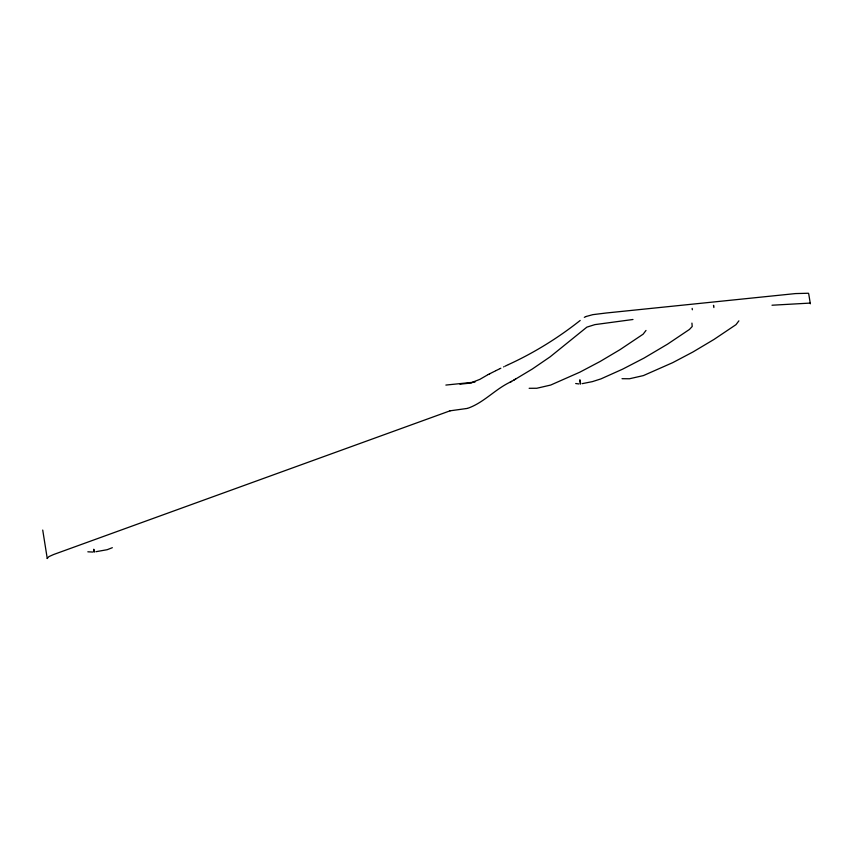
<?xml version="1.0" encoding="UTF-8"?>
<svg xmlns="http://www.w3.org/2000/svg" width="853" height="853" viewBox="0 0 853 853"><rect width="100%" height="100%" fill="white"/><g stroke="black" fill="none" stroke-linecap="round" stroke-linejoin="round"><path stroke-width="1.28" d="M580.189 320.461C558.118 337.927 534.042 352.865 508.452 364.572M510.68 381.899C495.284 389.043 483.886 402.68 467.849 408.256M511.608 381.366L510.126 382.219M511.054 381.686L514.476 379.724M515.66 379.041L513.89 380.054M514.871 379.5L532.315 369.018L550.11 356.853L586.875 327.136L594.904 324.62L632.979 319.491M584.305 317.348L586.203 316.484M487.649 374.851L479.812 379.382L472.423 382.261M488.087 374.627L489.1 374.094M489.803 373.731L489.334 373.977M489.921 373.667L494.047 371.588M495.166 371.023L494.601 371.3M495.742 370.735L499.24 369.018M499.879 368.709L500.85 368.229M503.91 366.758L503.558 366.918M504.965 366.246L508.335 364.626M586.214 316.474L592.771 314.661L606.152 313.008L795.497 293.581L808.452 293.251M450.128 410.794L53.643 554.503L48.909 556.625L47.235 558.427M450.021 410.826L466.101 408.587M467.433 408.352L466.346 408.555M582.258 383.637L592.366 381.632L600.907 378.903L622.594 369.178L644.015 358.089L667.483 344.196L689.437 329.45L692.21 326.507L691.932 323.106M95.867 551.72L107.169 549.705L112.34 547.701M445.874 385.066L474.982 382.08M459.948 384.17L471.816 382.954M92.838 552.04L87.838 551.806M579.048 383.957L575.69 383.519M771.997 305.225L809.614 303.114M809.625 303.114L810.19 303.465M529.148 388.296L536.782 388.264L550.686 385.055L579.827 372.185L600.032 361.533L619.971 349.687L643.109 334.195L645.998 330.463M713.524 305.438L713.694 306.184M622.018 378.689L629.45 378.764L643.365 375.597L672.718 362.653L692.913 352.001L714.025 339.419L736 324.652L738.879 320.856M808.676 293.592L810.339 303.775M713.524 305.417L713.865 307.56M692.167 308.391L692.337 309.767M580.008 380.011L580.637 383.829M579.816 380.033L580.445 383.85M93.873 549.364L94.288 551.902M93.681 549.385L94.097 551.923M42.725 530.065L47.256 558.534"/></g></svg>
